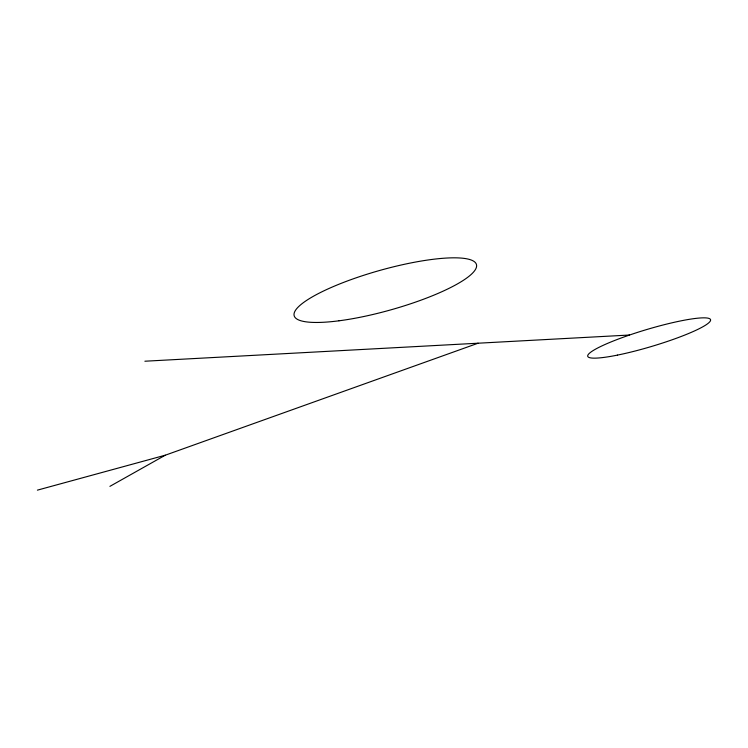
<?xml version="1.0" encoding="UTF-8"?>
<svg xmlns="http://www.w3.org/2000/svg" width="748" height="748" viewBox="0 0 748 748"><rect width="100%" height="100%" fill="white"/><g stroke="black" fill="none" stroke-linecap="round" stroke-linejoin="round"><path stroke-width="1.12" d="M109.9 486.359L165.28 455.205L478.094 343.21M37.4 490.146L165.28 455.205M144.888 361.219L629.498 335.029M338.984 320.799A94.65 20.467 -15.7 0 0 476.607 265.989A94.65 20.467 -15.7 0 0 340.368 283.67A94.65 20.467 -15.7 0 0 338.984 320.799M617.427 355.113A64.085 8.798 -16.6 0 0 710.6 320.153A64.085 8.798 -16.6 0 0 619.438 338.638A64.085 8.798 -16.6 0 0 617.427 355.113"/></g></svg>
